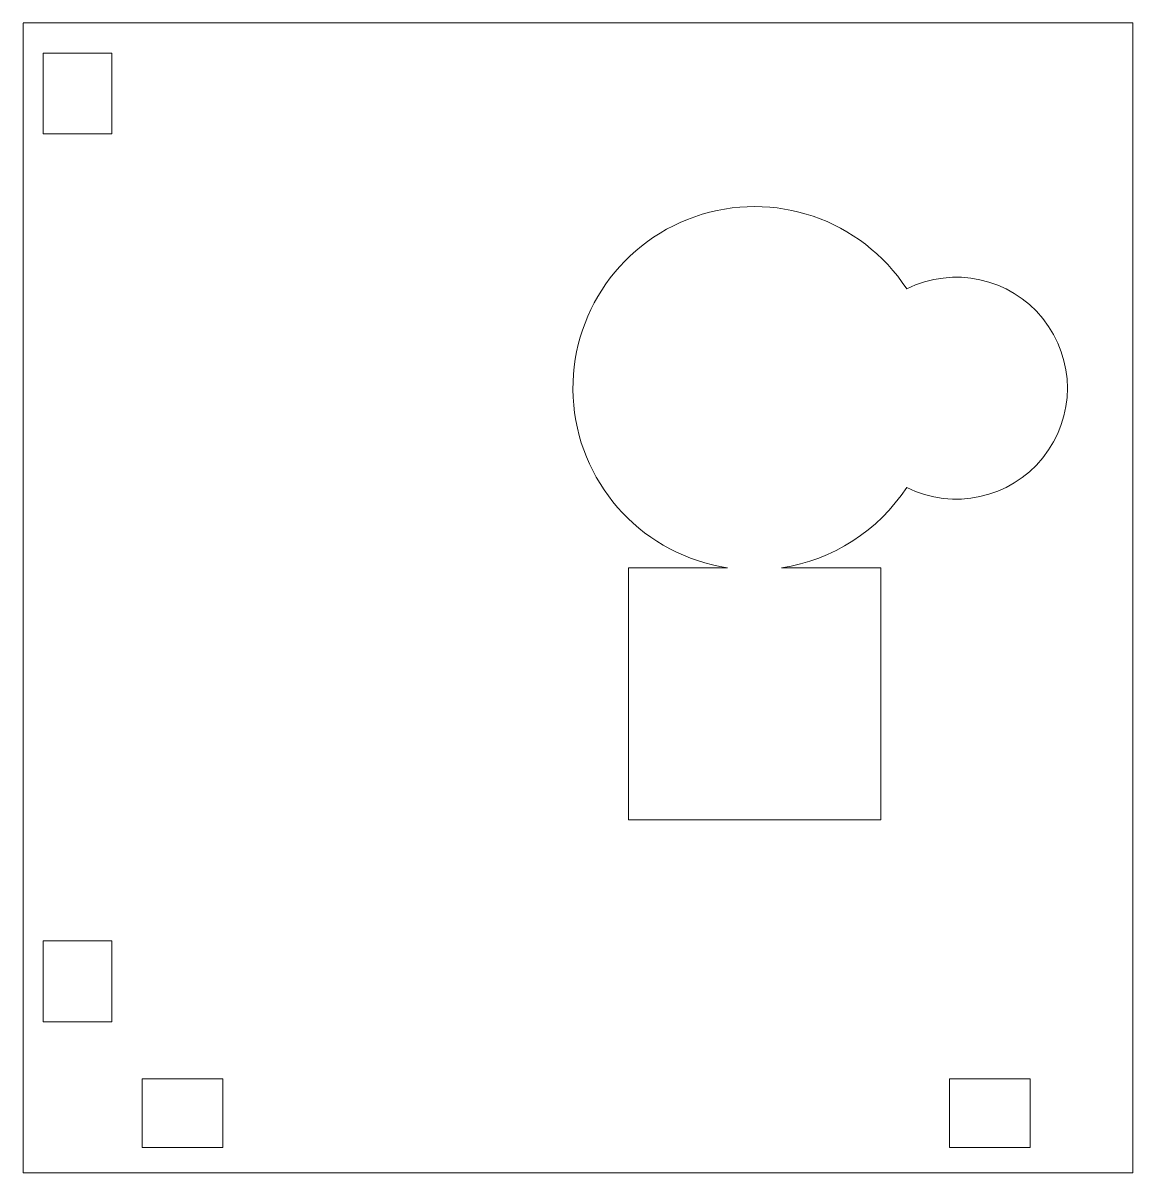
# Model space of a CAD drawing. Header units: inches. Extents: x -1.1 to 0, y 0 to 1.14.
import ezdxf

# ---------------------------------------------------------------- set-up
doc = ezdxf.new("R2010")
doc.units = ezdxf.units.IN
doc.header["$MEASUREMENT"] = 0

msp = doc.modelspace()

# ---------------------------------------------------------------- linework, layer by layer
at = {"color": 7, "linetype": 'Continuous', "lineweight": 15}
for p, q in [((-1.1, 0), (-1.1, 1.14)), ((-1.1, 1.14), (0, 1.14)), ((0, 1.14), (0, 0)), ((-1.08, 1.11), (-1.012, 1.11)), ((-1.08, 1.03), (-1.08, 1.11)), ((-1.012, 1.11), (-1.012, 1.03)), ((-1.012, 1.03), (-1.08, 1.03)), ((-0.5, 0.6), (-0.40176, 0.6)), ((-0.5, 0.35), (-0.5, 0.6)), ((-0.34824, 0.6), (-0.25, 0.6)), ((-0.25, 0.6), (-0.25, 0.35)), ((-0.25, 0.35), (-0.5, 0.35)), ((-1.08, 0.23), (-1.012, 0.23)), ((-1.08, 0.15), (-1.08, 0.23)), ((-1.012, 0.23), (-1.012, 0.15)), ((-1.012, 0.15), (-1.08, 0.15)), ((-0.982, 0.02525), (-0.982, 0.09325)), ((-0.982, 0.09325), (-0.902, 0.09325)), ((-0.902, 0.09325), (-0.902, 0.02525)), ((-0.182, 0.02525), (-0.182, 0.09325)), ((-0.182, 0.09325), (-0.102, 0.09325)), ((-0.102, 0.09325), (-0.102, 0.02525)), ((-0.902, 0.02525), (-0.982, 0.02525)), ((-0.102, 0.02525), (-0.182, 0.02525)), ((0, 0), (-1.1, 0))]:
    msp.add_line(p, q, dxfattribs=at)
for centre, radius, start, end in [((-0.375, 0.778), 0.18, 33.12294, 261.45092), ((-0.175, 0.778), 0.11, 243.40204, 116.59796), ((-0.375, 0.778), 0.18, 278.54908, 326.87706)]:
    msp.add_arc(centre, radius, start, end, dxfattribs=at)

doc.saveas('drawing.dxf')
